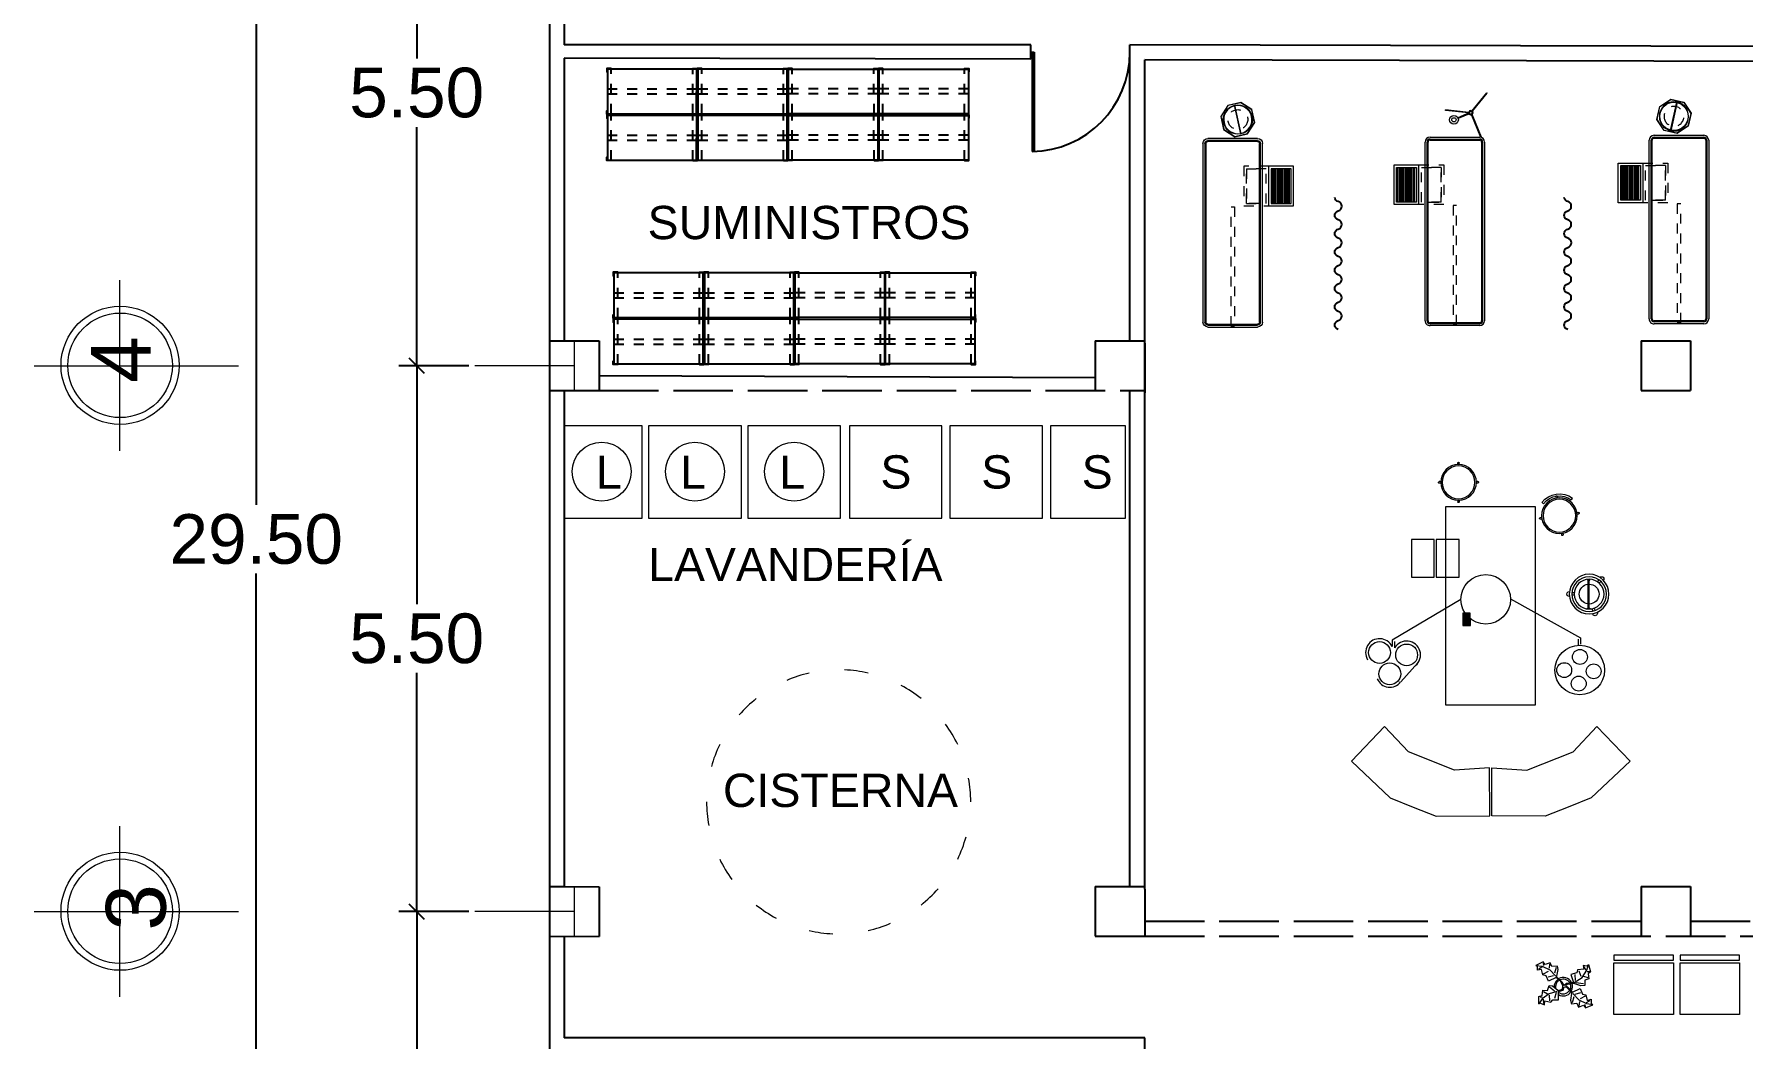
# Model space of a CAD drawing. Header units: millimetres. Extents: x -10 to 320, y -26 to 94.
# Drawn here: x 232.05 to 249.27, y 7.5 to 17.63 of the extents above; entities that cross this region are included whole.
import ezdxf

# ---------------------------------------------------------------- set-up
doc = ezdxf.new("R2010")
doc.units = ezdxf.units.MM
doc.header["$LTSCALE"] = 0.05
for name, pattern in [('ACAD_ISO02W100', [15, 12, -3]), ('DASHED', [0.75, 0.5, -0.25]), ('HIDDEN', [0.375, 0.25, -0.125]), ('HIDDEN2', [0.1875, 0.125, -0.0625]), ('HIDDEN5', [0.07, 0.04, -0.03])]:
    doc.linetypes.add(name, pattern=pattern)
for name, color, linetype in [('COT', 7, 'Continuous'), ('MOBILIARIO', 7, 'Continuous'), ('MUEBLES', 8, 'Continuous'), ('PDF_2', 7, 'Continuous'), ('PDF_COTAS', 7, 'Continuous'), ('PDF_GRADAS Y ELEVADOR', 7, 'Continuous'), ('PDF_MOBILIARIO', 7, 'Continuous'), ('PDF_Text', 7, 'Continuous')]:
    doc.layers.add(name, color=color, linetype=linetype)
doc.layers.add('MOB', color=7, linetype='Continuous', lineweight=15)
doc.styles.add('PDF ArialMT', font='arial.ttf')
doc.styles.get("Standard").update_dxf_attribs({"font": 'arial.ttf'})
doc.dimstyles.new('COTAS 1', dxfattribs={"dimtxt": 0.5, "dimasz": 0.15, "dimexe": 0.18, "dimexo": 0.0625, "dimgap": 0.09, "dimtad": 1, "dimtih": 1, "dimtoh": 1, "dimzin": 0, "dimdsep": 46, "dimtxsty": 'Standard', "dimblk": 'OBLIQUE', "dimcen": -0.09, "dimadec": 0, "dimazin": 0, "dimtfac": 1, "dimtofl": 0, "dimtmove": 0, "dimatfit": 3, "dimldrblk": 'OBLIQUE', "dimfxl": 1, "dimtolj": 1, "dimtzin": 0, "dimarcsym": 0})

# ---------------------------------------------------------------- blocks, each defined once
blk = doc.blocks.new('10260204')
at = {"color": 8, "linetype": 'HIDDEN5'}
for p, q in [((0.05, -0.011), (0.05, -0.461)), ((0.873, -0.011), (0.873, -0.461)), ((0.011, -0.211), (0.911, -0.211)), ((0.011, -0.261), (0.911, -0.261))]:
    blk.add_line(p, q, dxfattribs=at)
for points in [[(0.05, -0.011), (0.05, -0.005), (0.005, -0.005), (0.005, -0.04), (0.011, -0.04)], [(0.873, -0.011), (0.873, -0.005), (0.918, -0.005), (0.918, -0.04), (0.911, -0.04)], [(0.05, -0.461), (0.05, -0.468), (0.005, -0.468), (0.005, -0.433), (0.011, -0.433)], [(0.873, -0.461), (0.873, -0.468), (0.918, -0.468), (0.918, -0.433), (0.911, -0.433)]]:
    blk.add_lwpolyline(points)
blk.add_lwpolyline([(0.011, -0.461), (0.011, -0.011), (0.911, -0.011), (0.911, -0.461)], close=True)
blk = doc.blocks.new('5670106')
at = {"layer": 'MOB'}
for p, q in [((-0.03, 0.015), (-0.03, 0.255)), ((-0.03, 0.255), (-0.02, 0.255)), ((-0.02, 0.015), (-0.02, 0.255)), ((-0.03, 0.015), (-0.049, -0.005)), ((-0.03, 0.015), (-0.02, 0.015)), ((0, -0.005), (-0.02, 0.015)), ((-0.046, -0.018), (-0.252, -0.129)), ((-0.252, -0.129), (-0.25, -0.134)), ((-0.042, -0.022), (-0.25, -0.134)), ((-0.049, -0.005), (-0.049, -0.015)), ((-0.042, -0.022), (-0.049, -0.015)), ((-0.042, -0.022), (-0.03, -0.034)), ((-0.03, -0.034), (-0.02, -0.034)), ((-0.02, -0.034), (0, -0.015)), ((-0.01, -0.015), (0.116, -0.015)), ((-0.009, -0.005), (0.116, -0.005)), ((-0.007, -0.022), (0.201, -0.134)), ((-0.003, -0.018), (0.203, -0.129)), ((0.203, -0.129), (0.201, -0.134)), ((0.203, -0.005), (0.203, -0.005)), ((0.203, -0.015), (0.203, -0.015))]:
    blk.add_line(p, q, dxfattribs=at)
for centre, radius in [((-0.025, -0.01), 0.0155), ((0.159, -0.01), 0.0439), ((0.16, -0.01), 0.0213)]:
    blk.add_circle(centre, radius, dxfattribs=at)
blk = doc.blocks.new('7310305')
at = {"layer": 'MOB'}
for points in [[(-0.075, 0.166), (-0.17, 0.072), (-0.17, -0.062), (-0.075, -0.157), (0.059, -0.157), (0.153, -0.062), (0.153, 0.072), (0.059, 0.166)], [(-0.074, 0.164), (-0.168, 0.071), (-0.168, -0.062), (-0.074, -0.155), (0.058, -0.155), (0.151, -0.062), (0.151, 0.071), (0.058, 0.164)]]:
    blk.add_lwpolyline(points, close=True, dxfattribs=at)
blk = doc.blocks.new('2540054')
at = {"layer": 'MOB'}
for p, q in [((-0.1475, 0.0025), (0.1475, 0.0025)), ((-0.1475, -0.0025), (0.1475, -0.0025))]:
    blk.add_line(p, q, dxfattribs=at)
blk.add_circle((0, 0), 0.1475, dxfattribs=at)
at = {"layer": 'MOB', "linetype": 'DASHED'}
blk.add_circle((0, 0), 0.1, dxfattribs=at)
at = {"layer": 'MOB'}
for start, end in [(1.00524, 178.99476), (181.00524, 358.99476)]:
    blk.add_arc((0, 0), 0.1425, start, end, dxfattribs=at)
blk = doc.blocks.new('MESPRE')
for p, q in [((-0.9, 0), (0.9, 0)), ((-0.95, -0.55), (-0.95, -0.05)), ((-0.93, -0.55), (-0.93, -0.05)), ((-0.92, -0.55), (-0.92, -0.05)), ((-0.9, -0.02), (0.9, -0.02)), ((-0.9, -0.03), (0.9, -0.03)), ((0.92, -0.05), (0.92, -0.55)), ((0.93, -0.05), (0.93, -0.55)), ((0.95, -0.05), (0.95, -0.55)), ((0.9, -0.57), (-0.9, -0.57)), ((0.9, -0.58), (-0.9, -0.58)), ((0.9, -0.6), (-0.9, -0.6))]:
    blk.add_line(p, q)
for centre, radius, start, end in [((-0.9, -0.05), 0.05, 90, 180), ((-0.9, -0.05), 0.03, 90, 180), ((-0.9, -0.05), 0.02, 90, 180), ((0.9, -0.05), 0.05, 0, 90), ((0.9, -0.05), 0.03, 0, 90), ((0.9, -0.05), 0.02, 0, 90), ((-0.9, -0.55), 0.05, 180, 270), ((-0.9, -0.55), 0.03, 180, 270), ((-0.9, -0.55), 0.02, 180, 270), ((0.9, -0.55), 0.05, 270, 0), ((0.9, -0.55), 0.02, 270, 0), ((0.9, -0.55), 0.03, 270, 0)]:
    blk.add_arc(centre, radius, start, end)
blk = doc.blocks.new('ESC')
at = {"linetype": 'HIDDEN2'}
for p, q in [((-0.4, 0.25), (0, 0.25)), ((-0.4, 0), (-0.4, 0.25)), ((-0.025, 0.225), (-0.375, 0.225)), ((-0.375, 0.225), (-0.375, 0.1)), ((-0.025, 0.1), (-0.025, 0.225)), ((0, 0.25), (0, 0))]:
    blk.add_line(p, q, dxfattribs=at)
for p, q in [((-0.4, -0.25), (-0.4, 0)), ((0, 0), (0, -0.25)), ((-0.025, -0.042), (-0.375, -0.042)), ((-0.025, -0.056), (-0.375, -0.056)), ((-0.025, -0.07), (-0.375, -0.07)), ((-0.025, -0.084), (-0.375, -0.084)), ((-0.025, -0.098), (-0.375, -0.098)), ((-0.025, -0.112), (-0.375, -0.112)), ((-0.025, -0.126), (-0.375, -0.126)), ((-0.025, -0.14), (-0.375, -0.14)), ((-0.025, -0.155), (-0.375, -0.155)), ((-0.025, -0.169), (-0.375, -0.169)), ((0, -0.25), (-0.4, -0.25)), ((-0.025, -0.183), (-0.375, -0.183)), ((-0.025, -0.197), (-0.375, -0.197)), ((-0.025, -0.211), (-0.375, -0.211))]:
    blk.add_line(p, q)
blk.add_lwpolyline([(-0.375, 0.025), (-0.375, 0.225), (-0.025, 0.225), (-0.025, 0.025)], close=True, dxfattribs=at)
for points in [[(0, 0), (-0.4, 0)], [(-0.025, -0.025), (-0.025, -0.225), (-0.375, -0.225), (-0.375, -0.025), (-0.025, -0.025)], [(-0.025, -0.025), (-0.025, -0.225), (-0.375, -0.225), (-0.375, -0.025)]]:
    blk.add_lwpolyline(points)
blk = doc.blocks.new('PORTACUB')
for points in [[(-0.173, 0.008), (-0.15, 0.008)], [(-0.017, 0.149), (-0.017, 0.141), (0.006, 0.141), (0.006, 0.149)], [(-0.01, 0.141), (-0.01, -0.141)], [(0, 0.141), (0, -0.141)], [(0.037, 0.17), (0.032, 0.147)], [(0.062, 0.164), (0.055, 0.137)], [(-0.173, -0.017), (-0.146, -0.017)], [(-0.017, -0.149), (-0.017, -0.141), (0.006, -0.141), (0.006, -0.149)], [(0.099, -0.144), (0.081, -0.124)], [(0.118, -0.126), (0.102, -0.11)]]:
    blk.add_lwpolyline(points)
for radius in [0.2, 0.175, 0.15]:
    blk.add_circle((0, 0), radius)
for centre, radius, start, end in [((0.059, 0.193), 0.025, 334.9162, 171.1999), ((-0.2, 0), 0.025, 86.4167, 273.5833), ((0, 0), 0.1, 95.7392, 264.2608), ((0, 0), 0.1, 270, 90), ((0.125, -0.15), 0.025, 227.1617, 32.4494)]:
    blk.add_arc(centre, radius, start, end)
blk = doc.blocks.new('BANCORES')
at = {"layer": 'MOB'}
for p, q in [((-0.003, 0.239), (-0.003, 0.254)), ((0.012, 0.239), (0.012, 0.254)), ((0.147, 0.201), (0.161, 0.215)), ((-0.174, 0.068), (-0.189, 0.068)), ((-0.174, 0.053), (-0.189, 0.053)), ((0.201, 0.066), (0.185, 0.066)), ((0.2, 0.051), (0.185, 0.051)), ((-0.003, -0.12), (-0.003, -0.135)), ((0.012, -0.12), (0.012, -0.135)), ((0.147, -0.082), (0.161, -0.096))]:
    blk.add_line(p, q, dxfattribs=at)
for radius in [0.18, 0.165]:
    blk.add_circle((0.006, 0.059), radius, dxfattribs=at)
for centre, radius, start, end in [((0.005, 0.254), 0.0075, 359.184, 181.3882), ((0.006, 0.059), 0.2, 315, 45), ((0.006, 0.059), 0.22, 315, 45), ((-0.189, 0.06), 0.0075, 88.6118, 270.816), ((0.201, 0.058), 0.0075, 268.6118, 90.816), ((0.005, -0.136), 0.0075, 178.6118, 0.816)]:
    blk.add_arc(centre, radius, start, end, dxfattribs=at)
blk = doc.blocks.new('BAN')
for p, q in [((-0.008, 0.18), (-0.008, 0.195)), ((0.007, 0.18), (0.007, 0.195)), ((-0.18, 0.008), (-0.195, 0.008)), ((0.195, 0.007), (0.18, 0.007)), ((-0.18, -0.007), (-0.195, -0.007)), ((0.195, -0.008), (0.18, -0.008)), ((-0.008, -0.18), (-0.008, -0.195)), ((0.007, -0.18), (0.007, -0.195))]:
    blk.add_line(p, q)
for radius in [0.18, 0.165]:
    blk.add_circle((0, 0), radius)
for centre, start, end in [((-0.001, 0.195), 359.184, 181.3882), ((-0.195, 0.001), 88.6118, 270.816), ((0.195, -0.001), 268.6118, 90.816), ((-0.001, -0.195), 178.6118, 0.816)]:
    blk.add_arc(centre, 0.0075, start, end)
blk = doc.blocks.new('*X23')
at = {"color": 0}
for p, q in [((1752.5, 979.875), (1765, 979.875)), ((1752.5, 979.75), (1765, 979.75)), ((1752.5, 979.625), (1765, 979.625)), ((1752.5, 979.5), (1765, 979.5)), ((1752.5, 979.375), (1765, 979.375)), ((1752.5, 979.25), (1765, 979.25)), ((1752.5, 979.125), (1765, 979.125)), ((1752.5, 979), (1765, 979)), ((1752.5, 978.875), (1765, 978.875)), ((1752.5, 978.75), (1765, 978.75)), ((1752.5, 978.625), (1765, 978.625)), ((1752.5, 978.5), (1765, 978.5)), ((1752.5, 978.375), (1765, 978.375)), ((1752.5, 978.25), (1765, 978.25)), ((1752.5, 978.125), (1765, 978.125)), ((1752.5, 978), (1765, 978)), ((1752.5, 977.875), (1765, 977.875)), ((1752.5, 977.75), (1765, 977.75)), ((1752.5, 977.625), (1765, 977.625)), ((1752.5, 977.5), (1765, 977.5)), ((1752.5, 977.375), (1765, 977.375)), ((1752.5, 977.25), (1765, 977.25)), ((1752.5, 977.125), (1765, 977.125)), ((1752.5, 977), (1765, 977)), ((1752.5, 976.875), (1765, 976.875)), ((1752.5, 976.75), (1765, 976.75)), ((1752.5, 976.625), (1765, 976.625)), ((1752.5, 976.5), (1765, 976.5)), ((1752.5, 976.375), (1765, 976.375)), ((1752.5, 976.25), (1765, 976.25)), ((1752.5, 976.125), (1765, 976.125)), ((1752.5, 976), (1765, 976)), ((1752.5, 975.875), (1765, 975.875)), ((1752.5, 975.75), (1765, 975.75)), ((1752.5, 975.625), (1765, 975.625)), ((1752.5, 975.5), (1765, 975.5)), ((1752.5, 975.375), (1765, 975.375)), ((1752.5, 975.25), (1765, 975.25)), ((1752.5, 975.125), (1765, 975.125)), ((1752.5, 975), (1765, 975)), ((1752.5, 974.875), (1765, 974.875)), ((1752.5, 974.75), (1765, 974.75)), ((1752.5, 974.625), (1765, 974.625)), ((1752.5, 974.5), (1765, 974.5)), ((1752.5, 974.375), (1765, 974.375)), ((1752.5, 974.25), (1765, 974.25)), ((1752.5, 974.125), (1765, 974.125)), ((1752.5, 974), (1765, 974)), ((1752.5, 973.875), (1765, 973.875)), ((1752.5, 973.75), (1765, 973.75)), ((1752.5, 973.625), (1765, 973.625)), ((1752.5, 973.5), (1765, 973.5)), ((1752.5, 973.375), (1765, 973.375)), ((1752.5, 973.25), (1765, 973.25)), ((1752.5, 973.125), (1765, 973.125)), ((1752.5, 973), (1765, 973)), ((1752.5, 972.875), (1765, 972.875)), ((1752.5, 972.75), (1765, 972.75)), ((1752.5, 972.625), (1765, 972.625))]:
    blk.add_line(p, q, dxfattribs=at)
blk = doc.blocks.new('_Oblique')
at = {"color": 0, "linetype": 'ByBlock', "lineweight": -2}
blk.add_line((-0.5, -0.5), (0.5, 0.5), dxfattribs=at)
blk = doc.blocks.new('*D109')
at = {"color": 0, "lineweight": -2, "ltscale": 0.13, "transparency": 16777216}
for p, q in [((236.43, 8.786), (235.726, 8.786)), ((235.906, 8.786), (235.906, 6.382)), ((235.906, 3.286), (235.906, 5.691)), ((236.431, 3.286), (235.726, 3.286))]:
    blk.add_line(p, q, dxfattribs=at)
at = {"layer": 'Defpoints', "color": 0, "lineweight": 13, "ltscale": 0.13, "transparency": 16777216}
for p in [(235.906, 8.786), (236.493, 8.786), (236.493, 3.286)]:
    blk.add_point(p, dxfattribs=at)
at = {"color": 0, "lineweight": -2, "ltscale": 0.13, "transparency": 16777216, "xscale": 0.15, "yscale": 0.15, "zscale": 0.15}
for p, rotation in [((235.906, 8.786), 90), ((235.906, 3.286), 270)]:
    blk.add_blockref('_Oblique', p, dxfattribs=dict(at, rotation=rotation))
at = {"color": 0, "lineweight": 13, "ltscale": 0.13, "transparency": 16777216, "insert": (235.906, 6.036), "char_height": 0.5, "attachment_point": 5}
blk.add_mtext('\\A1;5.50', dxfattribs=at)
blk = doc.blocks.new('*D110')
at = {"color": 0, "lineweight": -2, "ltscale": 0.13, "transparency": 16777216}
for p, q in [((236.43, 14.286), (235.726, 14.286)), ((235.906, 14.286), (235.906, 11.882)), ((235.906, 8.786), (235.906, 11.191)), ((236.43, 8.786), (235.726, 8.786))]:
    blk.add_line(p, q, dxfattribs=at)
at = {"layer": 'Defpoints', "color": 0, "lineweight": 13, "ltscale": 0.13, "transparency": 16777216}
for p in [(235.906, 14.286), (236.493, 14.286), (236.493, 8.786)]:
    blk.add_point(p, dxfattribs=at)
at = {"color": 0, "lineweight": -2, "ltscale": 0.13, "transparency": 16777216, "xscale": 0.15, "yscale": 0.15, "zscale": 0.15}
for p, rotation in [((235.906, 14.286), 90), ((235.906, 8.786), 270)]:
    blk.add_blockref('_Oblique', p, dxfattribs=dict(at, rotation=rotation))
at = {"color": 0, "lineweight": 13, "ltscale": 0.13, "transparency": 16777216, "insert": (235.906, 11.536), "char_height": 0.5, "attachment_point": 5}
blk.add_mtext('\\A1;5.50', dxfattribs=at)
blk = doc.blocks.new('*D111')
at = {"color": 0, "lineweight": -2, "ltscale": 0.13, "transparency": 16777216}
for p, q in [((236.43, 19.786), (235.726, 19.786)), ((235.906, 19.786), (235.906, 17.382)), ((235.906, 14.286), (235.906, 16.691)), ((236.43, 14.286), (235.726, 14.286))]:
    blk.add_line(p, q, dxfattribs=at)
at = {"layer": 'Defpoints', "color": 0, "lineweight": 13, "ltscale": 0.13, "transparency": 16777216}
for p in [(235.906, 19.786), (236.493, 19.786), (236.493, 14.286)]:
    blk.add_point(p, dxfattribs=at)
at = {"color": 0, "lineweight": -2, "ltscale": 0.13, "transparency": 16777216, "xscale": 0.15, "yscale": 0.15, "zscale": 0.15}
for p, rotation in [((235.906, 19.786), 90), ((235.906, 14.286), 270)]:
    blk.add_blockref('_Oblique', p, dxfattribs=dict(at, rotation=rotation))
at = {"color": 0, "lineweight": 13, "ltscale": 0.13, "transparency": 16777216, "insert": (235.906, 17.036), "char_height": 0.5, "attachment_point": 5}
blk.add_mtext('\\A1;5.50', dxfattribs=at)
blk = doc.blocks.new('*D114')
at = {"color": 0, "lineweight": -2, "ltscale": 0.13, "transparency": 16777216}
for p, q in [((236.432, 27.287), (234.109, 27.287)), ((234.289, 27.287), (234.289, 12.883)), ((234.289, -2.213), (234.289, 12.192)), ((236.432, -2.213), (234.109, -2.213))]:
    blk.add_line(p, q, dxfattribs=at)
at = {"layer": 'Defpoints', "color": 0, "lineweight": 13, "ltscale": 0.13, "transparency": 16777216}
for p in [(234.289, 27.287), (236.494, 27.287), (236.494, -2.213)]:
    blk.add_point(p, dxfattribs=at)
at = {"color": 0, "lineweight": -2, "ltscale": 0.13, "transparency": 16777216, "xscale": 0.15, "yscale": 0.15, "zscale": 0.15}
for p, rotation in [((234.289, 27.287), 90), ((234.289, -2.213), 270)]:
    blk.add_blockref('_Oblique', p, dxfattribs=dict(at, rotation=rotation))
at = {"color": 0, "lineweight": 13, "ltscale": 0.13, "transparency": 16777216, "insert": (234.289, 12.537), "char_height": 0.5, "attachment_point": 5}
blk.add_mtext('\\A1;29.50', dxfattribs=at)

msp = doc.modelspace()

# ---------------------------------------------------------------- linework, layer by layer
for p, q in [((237.243, 23.552), (237.243, -2.462)), ((237.393, 19.537), (237.393, 17.521)), ((242.093, 17.521), (237.393, 17.521)), ((242.093, 17.374), (242.093, 17.521)), ((242.093, 17.445), (242.127, 17.445)), ((242.107, 17.445), (242.107, 16.446)), ((242.127, 17.445), (242.127, 16.446)), ((254.243, 17.489), (243.093, 17.521)), ((243.093, 14.536), (243.093, 17.521)), ((242.093, 17.374), (237.393, 17.387)), ((237.393, 17.387), (237.393, 14.537)), ((254.243, 17.339), (243.243, 17.37)), ((243.243, 9.013), (243.243, 17.37)), ((237.243, 14.538), (237.743, 14.536)), ((237.743, 14.536), (237.743, 14.036)), ((242.743, 14.538), (242.743, 14.038)), ((242.743, 14.538), (243.243, 14.536)), ((243.243, 14.513), (243.243, 14.013)), ((248.243, 14.538), (248.243, 14.038)), ((248.743, 14.538), (248.743, 14.038)), ((242.744, 14.165), (237.744, 14.186)), ((237.243, 14.038), (237.743, 14.036)), ((237.393, 14.037), (237.393, 9.037)), ((243.093, 9.038), (243.093, 14.036)), ((237.243, 9.038), (237.743, 9.036)), ((237.743, 9.036), (237.743, 8.536)), ((242.743, 9.038), (242.743, 8.538)), ((243.243, 9.013), (243.243, 8.538)), ((248.243, 9.038), (248.243, 8.538)), ((248.743, 9.038), (248.743, 8.538)), ((237.243, 8.538), (237.743, 8.536)), ((237.393, 8.537), (237.393, 7.515)), ((243.243, 7.515), (237.393, 7.515)), ((243.243, 7.365), (243.243, 7.515))]:
    msp.add_line(p, q)
at = {"lineweight": 13, "ltscale": 0.13}
for p, q in [((237.493, 14.536), (237.493, 14.037)), ((237.493, 14.286), (236.493, 14.286)), ((237.493, 9.036), (237.493, 8.537)), ((237.493, 8.786), (236.493, 8.786))]:
    msp.add_line(p, q, dxfattribs=at)
at = {"linetype": 'ACAD_ISO02W100'}
for p, q in [((248.243, 14.538), (248.743, 14.538)), ((237.743, 14.036), (243.243, 14.036)), ((248.243, 14.038), (248.743, 14.038)), ((237.243, 9.038), (237.393, 9.038)), ((242.743, 9.038), (243.243, 9.038)), ((248.243, 9.038), (248.743, 9.038)), ((243.243, 8.688), (248.243, 8.688)), ((248.743, 8.688), (253.743, 8.688)), ((242.743, 8.538), (243.243, 8.538)), ((243.243, 8.538), (254.243, 8.538))]:
    msp.add_line(p, q, dxfattribs=at)
msp.add_arc((242.093, 17.445), 1, 270.83, 0)
at = {"layer": 'MOB'}
for p, q in [((246.428, 11.929), (245.734, 11.52)), ((246.928, 11.936), (247.633, 11.545)), ((247.633, 11.545), (247.634, 11.482)), ((245.734, 11.52), (245.734, 11.456)), ((245.759, 11.506), (245.76, 11.443)), ((247.609, 11.53), (247.609, 11.467)), ((245.821, 11.101), (245.994, 11.291))]:
    msp.add_line(p, q, dxfattribs=at)
at = {"layer": 'MOB', "color": 7, "linetype": 'HIDDEN', "true_color": 0xffffff}
for points in [[(244.147, 14.686), (244.112, 14.686), (244.112, 15.886), (244.147, 15.886)], [(246.35, 14.7), (246.385, 14.7), (246.385, 15.9), (246.35, 15.9)], [(248.608, 14.718), (248.643, 14.718), (248.643, 15.918), (248.608, 15.918)]]:
    msp.add_lwpolyline(points, close=True, dxfattribs=at)
at = {"layer": 'MOB'}
msp.add_lwpolyline([(246.276, 12.867), (247.176, 12.867), (247.176, 10.867), (246.276, 10.867), (246.276, 12.867)], dxfattribs=at)
for points in [[(246.16, 12.534), (245.93, 12.534), (245.93, 12.154), (246.16, 12.154)], [(246.41, 12.534), (246.18, 12.534), (246.18, 12.154), (246.41, 12.154)], [(246.524, 11.668), (246.522, 11.793), (246.448, 11.792), (246.449, 11.667)], [(245.948, 9.839), (246.18, 9.747), (246.719, 9.749), (246.716, 10.234), (246.364, 10.212), (245.899, 10.396), (245.658, 10.652), (245.324, 10.3), (245.715, 9.931)], [(247.509, 9.839), (247.277, 9.747), (246.738, 9.749), (246.741, 10.234), (247.093, 10.212), (247.558, 10.396), (247.799, 10.652), (248.133, 10.3), (247.742, 9.931)]]:
    msp.add_lwpolyline(points, close=True, dxfattribs=at)
for centre, radius in [((246.678, 11.932), 0.25), ((245.608, 11.396), 0.11), ((245.881, 11.372), 0.11), ((247.626, 11.22), 0.25), ((247.627, 11.352), 0.075), ((245.711, 11.181), 0.11), ((247.469, 11.219), 0.075), ((247.766, 11.207), 0.075), ((247.615, 11.083), 0.075)]:
    msp.add_circle(centre, radius, dxfattribs=at)
for centre, radius, start, end in [((245.608, 11.396), 0.14, 25.4775, 211.1076), ((245.881, 11.372), 0.14, 309.9469, 149.7527), ((245.711, 11.181), 0.135, 201.3568, 324.0498)]:
    msp.add_arc(centre, radius, start, end, dxfattribs=at)
at = {"layer": 'MUEBLES', "color": 7, "true_color": 0xffffff}
for points in [[(245.192, 14.65, -0.769041), (245.192, 14.742, 0.769041), (245.192, 14.834, -0.769041), (245.192, 14.926, 0.769041), (245.192, 15.018, -0.769041), (245.192, 15.111, 0.769041), (245.192, 15.203, -0.769041), (245.192, 15.295, 0.769041), (245.192, 15.387, -0.769041), (245.192, 15.479, 0.769041), (245.192, 15.572, -0.769041), (245.192, 15.664, 0.769041), (245.192, 15.756, -0.769041), (245.192, 15.848, 0.769041), (245.192, 15.94, -0.316099), (245.156, 15.982, -0.316099)], [(247.505, 14.65, -0.769041), (247.505, 14.742, 0.769041), (247.505, 14.834, -0.769041), (247.505, 14.926, 0.769041), (247.505, 15.018, -0.769041), (247.505, 15.111, 0.769041), (247.505, 15.203, -0.769041), (247.505, 15.295, 0.769041), (247.505, 15.387, -0.769041), (247.505, 15.479, 0.769041), (247.505, 15.572, -0.769041), (247.505, 15.664, 0.769041), (247.505, 15.756, -0.769041), (247.505, 15.848, 0.769041), (247.505, 15.94, -0.316099), (247.47, 15.982, -0.316099)]]:
    msp.add_lwpolyline(points, format="xyb", dxfattribs=at)
at = {"layer": 'PDF_2', "lineweight": 18}
for points in [[(247.57, 8.071), (247.65, 8.122), (247.697, 8.194), (247.714, 8.253), (247.697, 8.236), (247.659, 8.244), (247.667, 8.206), (247.604, 8.198), (247.595, 8.168), (247.536, 8.151), (247.561, 8.071), (247.493, 8.062), (247.468, 8.041), (247.447, 8.075), (247.396, 8.126), (247.396, 8.134), (247.409, 8.202), (247.4, 8.236), (247.345, 8.232), (247.328, 8.27), (247.278, 8.253), (247.256, 8.278), (247.184, 8.244)], [(247.256, 8.266), (247.261, 8.244)], [(247.214, 7.855), (247.214, 7.931), (247.248, 7.94), (247.252, 7.995), (247.299, 7.99), (247.316, 8.041), (247.35, 8.037), (247.405, 7.995), (247.409, 7.99), (247.451, 8.003), (247.455, 8.037), (247.43, 8.084), (247.388, 8.122), (247.311, 8.084), (247.286, 8.139), (247.252, 8.147), (247.239, 8.202), (247.201, 8.194), (247.201, 8.232), (247.184, 8.244), (247.248, 8.236), (247.324, 8.198), (247.383, 8.134)], [(247.248, 8.228), (247.214, 8.206)], [(247.261, 8.16), (247.311, 8.185)], [(247.362, 8.139), (247.307, 8.126)], [(247.32, 8.257), (247.316, 8.215)], [(247.388, 8.223), (247.371, 8.164)], [(247.714, 8.253), (247.735, 8.177), (247.709, 8.16), (247.718, 8.109), (247.676, 8.096), (247.676, 8.041), (247.637, 8.037), (247.565, 8.062), (247.498, 8.05), (247.481, 8.037), (247.502, 8.029), (247.553, 7.974), (247.629, 8.012), (247.654, 7.952), (247.688, 7.948), (247.701, 7.889), (247.739, 7.902), (247.739, 7.863), (247.756, 7.847), (247.697, 7.855), (247.621, 7.893), (247.557, 7.961)], [(247.582, 8.092), (247.578, 8.151)], [(247.616, 8.189), (247.637, 8.134)], [(247.709, 8.117), (247.667, 8.13)], [(247.688, 8.194), (247.671, 8.232)], [(247.726, 8.177), (247.701, 8.177)], [(247.396, 7.982), (247.316, 7.957), (247.248, 7.906), (247.214, 7.855), (247.231, 7.863), (247.269, 7.847), (247.273, 7.885), (247.333, 7.872), (247.354, 7.897), (247.413, 7.897), (247.413, 7.982), (247.46, 7.995), (247.468, 8.029), (247.493, 8.024), (247.544, 7.969), (247.544, 7.961), (247.532, 7.893), (247.544, 7.855), (247.595, 7.863), (247.612, 7.821), (247.663, 7.842), (247.684, 7.817), (247.756, 7.847)], [(247.227, 7.927), (247.248, 7.923)], [(247.261, 7.982), (247.299, 7.957)], [(247.32, 8.029), (247.371, 7.986)], [(247.324, 7.885), (247.32, 7.944)], [(247.388, 7.969), (247.371, 7.91)], [(247.553, 7.868), (247.57, 7.931)], [(247.578, 7.952), (247.637, 7.969)], [(247.587, 8.071), (247.663, 8.062)], [(247.68, 7.935), (247.629, 7.906)], [(247.256, 7.902), (247.261, 7.859)], [(247.621, 7.834), (247.625, 7.88)], [(247.684, 7.825), (247.68, 7.851)], [(247.692, 7.868), (247.731, 7.889)]]:
    msp.add_lwpolyline(points, dxfattribs=at)
for centre, radius, start, end in [((247.458, 8.026), 0.091, 124.8811, 181.3845), ((247.458, 8.026), 0.0783, 121.327, 191.8373), ((247.458, 8.026), 0.0953, 28.7288, 117.417), ((247.458, 8.022), 0.0826, 32.5312, 112.6273), ((247.458, 8.031), 0.0953, 239.8971, 325.6236), ((247.458, 8.035), 0.0783, 235.0587, 326.1769), ((247.453, 8.026), 0.0825, 339.9712, 21.5888), ((247.458, 8.031), 0.0953, 333.9074, 18.7975)]:
    msp.add_arc(centre, radius, start, end, dxfattribs=at)
at = {"layer": 'PDF_COTAS', "lineweight": 18}
for points in [[(232.915, 13.427), (232.915, 15.15)], [(232.051, 14.286), (234.109, 14.286)], [(232.915, 7.927), (232.915, 9.646)], [(232.051, 8.786), (234.109, 8.786)]]:
    msp.add_lwpolyline(points, dxfattribs=at)
at = {"layer": 'PDF_GRADAS Y ELEVADOR', "lineweight": 18}
for centre, radius in [((232.917, 14.29), 0.595), ((232.917, 14.29), 0.527), ((232.917, 8.789), 0.595), ((232.917, 8.789), 0.527)]:
    msp.add_circle(centre, radius, dxfattribs=at)
for start, end in [(77.1405, 87.4292), (102.8595, 113.1427), (51.427, 61.7157), (128.573, 138.8562), (25.7135, 36.0022), (154.2865, 164.5697), (0, 10.2833), (180, 190.2833), (334.2865, 344.5697), (205.7135, 216.0022), (308.573, 318.8562), (231.427, 241.7157), (282.8595, 293.1427), (257.1405, 267.4292)]:
    msp.add_arc((240.158, 9.892), 1.331, start, end, dxfattribs=at)
at = {"layer": 'PDF_MOBILIARIO', "lineweight": 18}
for points in [[(237.393, 12.751), (238.179, 12.751), (238.179, 13.682), (237.393, 13.682)], [(238.242, 12.751), (239.178, 12.751), (239.178, 13.682), (238.242, 13.682)], [(239.241, 12.751), (240.177, 12.751), (240.177, 13.682), (239.241, 13.682)], [(240.266, 12.751), (241.197, 12.751), (241.197, 13.682), (240.266, 13.682)], [(241.278, 12.751), (242.213, 12.751), (242.213, 13.682), (241.278, 13.682)], [(242.294, 12.751), (243.048, 12.751), (243.048, 13.682), (242.294, 13.682)], [(248.57, 8.346), (247.969, 8.346), (247.969, 8.295), (248.57, 8.295)], [(247.969, 8.27), (248.57, 8.27), (248.57, 7.749), (247.969, 7.749)], [(249.235, 8.346), (248.638, 8.346), (248.638, 8.295), (249.235, 8.295)], [(248.638, 8.27), (249.235, 8.27), (249.235, 7.749), (248.638, 7.749)]]:
    msp.add_lwpolyline(points, close=True, dxfattribs=at)
for centre in [(237.77, 13.219), (238.71, 13.219), (239.709, 13.219)]:
    msp.add_circle(centre, 0.298, dxfattribs=at)

# ---------------------------------------------------------------- block references
at = {"layer": 'COT', "xscale": -1, "rotation": 278.1443240530259}
msp.add_blockref('BANCORES', (247.363, 12.761), dxfattribs=at)
at = {"layer": 'MOB', "color": 7, "linetype": 'HIDDEN2', "rotation": 102.4277777838006}
for name, p in [('7310305', (244.182, 16.776)), ('2540054', (244.18, 16.767))]:
    msp.add_blockref(name, p, dxfattribs=at)
at = {"layer": 'MOB', "color": 7, "rotation": 202.3592268820926}
msp.add_blockref('5670106', (246.509, 16.816), dxfattribs=at)
at = {"layer": 'MOB', "color": 7, "linetype": 'HIDDEN2', "xscale": -1, "rotation": 257.5722222161994}
for name, p in [('7310305', (248.572, 16.808)), ('2540054', (248.575, 16.799))]:
    msp.add_blockref(name, p, dxfattribs=at)
at = {"layer": 'MOB', "color": 7, "true_color": 0xffffff, "xscale": -1, "rotation": 90}
for name, p in [('MESPRE', (243.829, 15.626)), ('ESC', (244.491, 15.896))]:
    msp.add_blockref(name, p, dxfattribs=at)
at = {"layer": 'MOB', "color": 7, "true_color": 0xffffff, "rotation": 270}
for name, p in [('MESPRE', (246.667, 15.64)), ('MESPRE', (248.925, 15.658)), ('ESC', (246.005, 15.91)), ('ESC', (248.263, 15.928))]:
    msp.add_blockref(name, p, dxfattribs=at)
at = {"layer": 'MOB', "xscale": -1, "rotation": 180}
for name, p in [('BAN', (246.404, 13.111)), ('PORTACUB', (247.72, 11.985))]:
    msp.add_blockref(name, p, dxfattribs=at)
at = {"layer": 'MOB', "xscale": -0.01000000006696121, "yscale": 0.009999999776482582, "zscale": 0.01, "rotation": 270.7638992434863}
msp.add_blockref('*X23', (236.959, -5.986), dxfattribs=at)
at = {"layer": 'MOBILIARIO', "linetype": 'Continuous', "xscale": -1, "rotation": 179.9816213581721}
for p in [(237.816, 16.815), (238.728, 16.815), (237.816, 16.348), (238.728, 16.348), (237.882, 14.76), (238.795, 14.76), (237.882, 14.293), (238.795, 14.293)]:
    msp.add_blockref('10260204', p, dxfattribs=at)
at = {"layer": 'MOBILIARIO', "linetype": 'Continuous'}
for p, rotation in [((240.564, 16.815), 180.0183786418278), ((241.476, 16.815), 180.0183786418278), ((240.564, 16.348), 180.0183786418278), ((241.476, 16.348), 180.0183786418278), ((240.63, 14.76), 180.0183786418279), ((241.542, 14.76), 180.0183786418279), ((240.63, 14.293), 180.0183786418279), ((241.542, 14.293), 180.0183786418279)]:
    msp.add_blockref('10260204', p, dxfattribs=dict(at, rotation=rotation))

# ---------------------------------------------------------------- texts
at = {"layer": 'PDF_Text', "attachment_point": 4, "style": 'PDF ArialMT'}
for s, insert, char_height in [('SUMINISTROS', (238.233, 15.727), 0.33528), ('L', (237.712, 13.214), 0.335), ('L', (238.56, 13.214), 0.335), ('L', (239.559, 13.214), 0.335), ('S', (240.579, 13.214), 0.335), ('S', (241.595, 13.214), 0.335), ('S', (242.607, 13.214), 0.335), ('LAVANDERÍA', (238.238, 12.283), 0.3353), ('CISTERNA', (238.992, 10.005), 0.3353)]:
    msp.add_mtext(s, dxfattribs=dict(at, insert=insert, char_height=char_height))
at = {"layer": 'PDF_Text', "char_height": 0.603, "attachment_point": 4, "rotation": 90, "style": 'PDF ArialMT'}
for s, insert in [('4', (232.925, 14.114)), ('3', (233.08, 8.594))]:
    msp.add_mtext(s, dxfattribs=dict(at, insert=insert))

# ---------------------------------------------------------------- dimensions: what is measured, and where the dimension line sits
at = {"lineweight": 13, "ltscale": 0.13}
for base, p1, p2, angle, picture, middle in [((234.289, 27.287), (236.494, -2.213), (236.494, 27.287), 90, '*D114', (234.289, 12.537)), ((235.906, 19.786), (236.493, 14.286), (236.493, 19.786), 270, '*D111', (235.906, 17.036)), ((235.906, 14.286), (236.493, 8.786), (236.493, 14.286), 270, '*D110', (235.906, 11.536)), ((235.906, 8.786), (236.493, 3.286), (236.493, 8.786), 270, '*D109', (235.906, 6.036))]:
    dim = msp.add_linear_dim(base=base, p1=p1, p2=p2, angle=angle, dimstyle='COTAS 1', dxfattribs=at)
    dim.commit()
    dim.dimension.update_dxf_attribs({"geometry": picture, "text_midpoint": middle})

doc.saveas('drawing.dxf')
